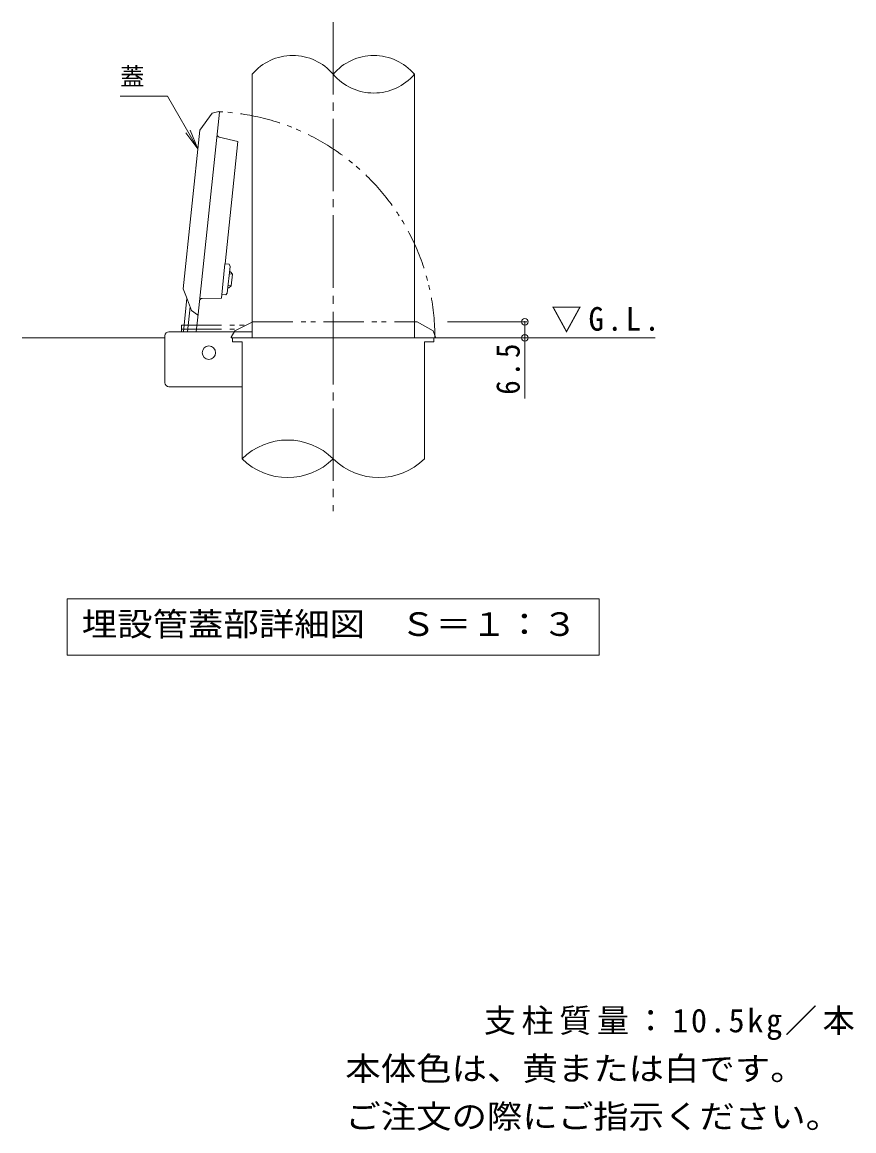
# Model space of a CAD drawing. Units: millimetres on the paper, enlarged 10 times, with parts at other scales. Extents: x -1750 to 1825, y -1371 to 972.
# Drawn here: x 791 to 1825, y -1112 to 266 of the extents above; entities that cross this region are included whole.
import ezdxf
from ezdxf.enums import TextEntityAlignment as Align

# ---------------------------------------------------------------- set-up
doc = ezdxf.new("R2010")
doc.units = ezdxf.units.MM
doc.header["$LTSCALE"] = 10
doc.header["$PDMODE"] = 32
doc.header["$PDSIZE"] = 8
doc.linetypes.add('CHAIN2', pattern=[12, 9, -1, 1, -1])
doc.linetypes.add('DOUBLE_CHAIN1', pattern=[8.8, 5, -1, 0.6, -0.6, 0.6, -1])
for name, color, linetype, lineweight in [('D-0', 4, 'Continuous', 9), ('D-1', 3, 'Continuous', 9), ('D-4', 7, 'Continuous', 9), ('D-5', 7, 'Continuous', 9), ('D-6', 2, 'Continuous', 9), ('D-9', 7, 'Continuous', 9), ('D-B', 2, 'Continuous', 9), ('D-E', 4, 'Continuous', 9)]:
    doc.layers.add(name, color=color, linetype=linetype, lineweight=lineweight)
doc.layers.add('F-5_F-5ﾚｲﾔ', color=2, linetype='Continuous')
doc.styles.add('ＭＳ ゴシック', font='')
doc.styles.get('ＭＳ ゴシック').set_extended_font_data('MS Gothic')

msp = doc.modelspace()

# ---------------------------------------------------------------- linework, layer by layer
at = {"layer": 'D-0', "color": 7, "linetype": 'CHAIN2'}
msp.add_line((1177.63, 265.79), (1177.63, -341.9), dxfattribs=at)
at = {"layer": 'D-0'}
for p, q in [((1009.7, -97.21), (1036.11, 154.11)), ((1027.32, 152.67), (1011.95, 131.51)), ((1035.28, 154.83), (1027.32, 152.67)), ((991.25, -65.51), (1011.95, 131.51)), ((1035.79, 123.09), (1059.1, 117.65)), ((991.25, -65.51), (995.19, -75.78)), ((1014.72, -77.41), (1038.64, -76.94)), ((1052.63, -126.53), (1052.63, -131.53)), ((1052.63, -126.53), (1301.87, -126.53)), ((1052.63, -131.53), (1064.29, -131.53)), ((1064.29, -131.53), (1064.29, -276.76)), ((1290.96, -131.53), (1302.63, -131.53)), ((1290.96, -131.53), (1290.96, -276.76)), ((1302.63, -126.53), (1302.63, -131.53)), ((1302.63, -126.53), (1302.63, -131.53))]:
    msp.add_line(p, q, dxfattribs=at)
at = {"layer": 'D-0', "linetype": 'DOUBLE_CHAIN1'}
for p, q in [((1077.61, -106.53), (1071.07, -109.86)), ((1077.61, -106.53), (1281.86, -106.53)), ((1051.27, -126.53), (1303.98, -126.53))]:
    msp.add_line(p, q, dxfattribs=at)
at = {"layer": 'D-0'}
msp.add_lwpolyline([(1059.1, 117.65), (1043.12, -34.32), (1043.1, -34.51)], dxfattribs=at)
at = {"layer": 'D-0', "linetype": 'DOUBLE_CHAIN1'}
for points in [[(1071.07, -109.86), (1055.23, -117.93), (1050.65, -125.62)], [(1304.61, -125.62), (1301.62, -117.93), (1281.86, -106.53)]]:
    msp.add_lwpolyline(points, dxfattribs=at)
at = {"layer": 'D-0'}
for centre, radius, start, end in [((1035.45, 154.18), 0.667, 354, 105.20602), ((1036.55, 126.33), 3.33, 174, 256.87498), ((1014.78, -80.75), 3.33, 91.12502, 174), ((1009.04, -97.14), 0.667, 242.79398, 354), ((1051.27, -125.86), 0.667, 158.79398, 270), ((1120.96, -333.9), 80.48, 45.23975, 134.76025), ((1120.96, -219.62), 80.48, 225.23975, 314.76025), ((1234.29, -219.62), 80.48, 225.23975, 314.76025)]:
    msp.add_arc(centre, radius, start, end, dxfattribs=at)
at = {"layer": 'D-0', "linetype": 'DOUBLE_CHAIN1'}
for centre, radius, start, end in [((1022.64, -126.53), 281.35, 0, 87.23974), ((1303.98, -125.86), 0.667, 270, 21.20602)]:
    msp.add_arc(centre, radius, start, end, dxfattribs=at)
at = {"layer": 'D-1'}
for p, q in [((1076.79, -126.53), (1076.79, 201.06)), ((1278.46, -126.53), (1278.46, 201.06)), ((968.46, -182.19), (968.46, -123.86)), ((973.46, -118.86), (1076.79, -118.86)), ((973.46, -187.19), (1064.29, -187.19))]:
    msp.add_line(p, q, dxfattribs=at)
at = {"layer": 'D-1', "color": 4}
for p, q in [((1043.1, -34.51), (1038.64, -76.94)), ((995.19, -75.78), (1001.57, -92.37)), ((1001.57, -92.37), (1008.73, -97.73))]:
    msp.add_line(p, q, dxfattribs=at)
at = {"layer": 'D-1'}
for centre, radius, start, end in [((1127.21, 158.26), 66.14, 40.32968, 139.67032), ((1228.04, 158.26), 66.14, 40.32968, 139.67032), ((1228.04, 243.86), 66.14, 220.32968, 319.67032), ((973.46, -123.86), 5, 90, 180), ((973.46, -182.19), 5, 180, 270)]:
    msp.add_arc(centre, radius, start, end, dxfattribs=at)
at = {"layer": 'D-4'}
for p, q in [((1418.75, -106.53), (1319.7, -106.53)), ((1415.75, -106.53), (1415.75, -201.76)), ((1418.75, -126.53), (1341.82, -126.53))]:
    msp.add_line(p, q, dxfattribs=at)
for p in [(1415.75, -106.53), (1415.75, -126.53)]:
    msp.add_point(p, dxfattribs=at)
at = {"layer": 'D-5'}
for p, q in [((971.71, 174.02), (912.9, 174.02)), ((1009.53, 108.5), (971.71, 174.02)), ((1009.53, 108.5), (994.32, 128.33)), ((1009.53, 108.5), (999.97, 131.6)), ((847.13, -450.61), (1508.13, -450.61)), ((847.13, -450.61), (847.13, -520.61)), ((1508.13, -450.61), (1508.13, -520.61)), ((847.13, -520.61), (1508.13, -520.61))]:
    msp.add_line(p, q, dxfattribs=at)
at = {"layer": 'D-6'}
for p, q in [((1052.47, -47.39), (1048.5, -46.97)), ((1050.1, -44.46), (1048.78, -44.32)), ((1050.1, -44.46), (1052.47, -47.39)), ((1050.94, -61.98), (1052.47, -47.39)), ((1048.01, -64.35), (1046.68, -64.21)), ((1050.94, -61.98), (1046.96, -61.56)), ((1048.01, -64.35), (1050.94, -61.98)), ((991.34, -118.86), (995.72, -77.15))]:
    msp.add_line(p, q, dxfattribs=at)
at = {"layer": 'D-6', "linetype": 'DOUBLE_CHAIN1'}
for q in [(1069.76, -110.53), (988.93, -118.86)]:
    msp.add_line((988.93, -110.53), q, dxfattribs=at)
at = {"layer": 'D-6', "color": 6, "lineweight": 5}
for p, q in [((968.46, -126.53), (791.03, -126.53)), ((1301.87, -126.53), (1577.64, -126.53))]:
    msp.add_line(p, q, dxfattribs=at)
at = {"layer": 'D-9'}
for p, q in [((996.7, -118.86), (999.93, -88.11)), ((1007.42, -118.86), (1009.7, -97.21))]:
    msp.add_line(p, q, dxfattribs=at)
at = {"layer": 'D-9', "linetype": 'DOUBLE_CHAIN1'}
msp.add_line((988.93, -115.86), (1059.3, -115.86), dxfattribs=at)
at = {"layer": 'D-B'}
for p, q in [((1048.3, -35.06), (1043.1, -34.51)), ((1049.47, -37.69), (1045.99, -70.84)), ((1049.47, -37.69), (1048.3, -35.06)), ((1044.29, -73.18), (1039.1, -72.63)), ((1045.99, -70.84), (1044.29, -73.18))]:
    msp.add_line(p, q, dxfattribs=at)
at = {"layer": 'D-E'}
msp.add_circle((1023.13, -144.86), 8.33, dxfattribs=at)

# ---------------------------------------------------------------- texts
at = {"layer": 'D-4', "color": 2, "insert": (1448.56, -120.19), "char_height": 29.33, "attachment_point": 7, "style": 'ＭＳ ゴシック'}
msp.add_mtext('\\T1.22;\\W0.95;▽G.L.', dxfattribs=at)
at = {"layer": 'D-4', "color": 2, "insert": (1409.84, -197.16), "char_height": 29.33, "attachment_point": 7, "rotation": 90, "style": 'ＭＳ ゴシック'}
msp.add_mtext('\\T1.27;\\W0.9;6.5', dxfattribs=at)
at = {"layer": 'D-5', "style": 'ＭＳ ゴシック'}
msp.add_text('蓋', height=21.99, dxfattribs=at).set_placement((912.9, 180.69), align=Align.BOTTOM_LEFT)
at = {"layer": 'D-5', "color": 2, "style": 'ＭＳ ゴシック', "width": 1.1}
msp.add_text('埋設管蓋部詳細図\u3000Ｓ＝１：３', height=29.33, dxfattribs=at).set_placement((865.13, -505.61), align=Align.BOTTOM_LEFT)
at = {"layer": 'F-5_F-5ﾚｲﾔ', "style": 'ＭＳ ゴシック', "width": 1.1}
for s, p in [('本体色は、黄または白です。', (1192.64, -1057.84)), ('ご注文の際にご指示ください。', (1192.64, -1117.31))]:
    msp.add_text(s, height=29.33, dxfattribs=at).set_placement(p, align=Align.BOTTOM_LEFT)
at = {"layer": 'F-5_F-5ﾚｲﾔ', "insert": (1364.84, -999.01), "char_height": 29.33, "attachment_point": 7, "style": 'ＭＳ ゴシック'}
msp.add_mtext('\\T1.17;支柱質量：10.5kg／本', dxfattribs=at)

doc.saveas('drawing.dxf')
